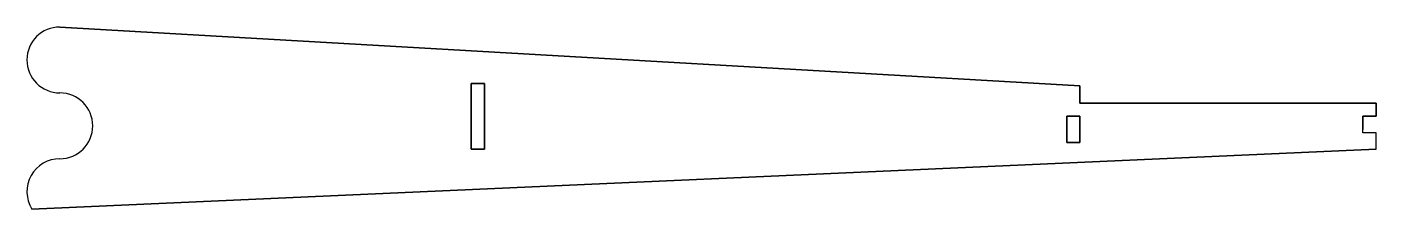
# Model space of a CAD drawing. Header units: millimetres. Extents: x 390 to 800, y -28 to 27.
import ezdxf

# ---------------------------------------------------------------- set-up
doc = ezdxf.new("R2010")
doc.units = ezdxf.units.MM
doc.layers.get('0').update_dxf_attribs({"linetype": 'CONTINUOUS'})

msp = doc.modelspace()

# ---------------------------------------------------------------- linework, layer by layer
for p, q in [((710, 9.2), (400, 27.11)), ((400, 27.11), (710, 9.2)), ((710, 4), (710, 9.2)), ((710, 9.2), (710, 4)), ((800, 4), (710, 4)), ((710, 4), (800, 4)), ((796, -4), (796, 0)), ((796, 0), (800, 0)), ((800, 0), (796, 0)), ((796, 0), (796, -4)), ((800, 0), (800, 4)), ((800, 4), (800, 0)), ((796, -5.02), (796, -4)), ((800, -5.02), (796, -5.02)), ((800, -10.02), (800, -5.02)), ((391.5, -28.16), (800, -10.02)), ((800, -10.02), (391.5, -28.16))]:
    msp.add_line(p, q)
for points in [[(529, -10), (529, 10), (525, 10), (525, -10)], [(529, 10), (529, -10), (525, -10), (525, 10)], [(710, -8), (710, 0), (706, 0), (706, -8)], [(710, 0), (710, -8), (706, -8), (706, 0)]]:
    msp.add_lwpolyline(points, close=True)
for centre, start, end in [((400, 17.11), 90, 270), ((400, 17.11), 90, 270), ((400, -2.89), -90, 90), ((400, -2.89), -90, 90), ((400, -22.89), 90, 211.7913), ((400, -22.89), 90, 211.7913)]:
    msp.add_arc(centre, 10, start, end)

doc.saveas('drawing.dxf')
